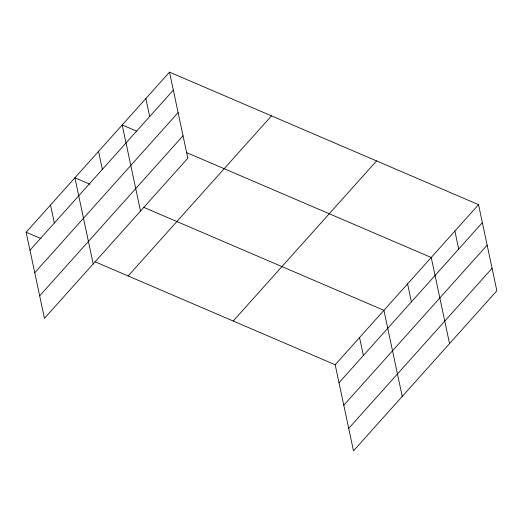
<?xml version="1.0" encoding="UTF-8"?>
<svg xmlns="http://www.w3.org/2000/svg" width="523" height="523" viewBox="0 0 523 523"><rect width="100%" height="100%" fill="white"/><g stroke="black" fill="none" stroke-linecap="round" stroke-linejoin="round"><path stroke-width="0.78" d="M169.511 72.135L187.816 158.24L44.455 318.344L26.15 232.238L169.511 72.135L478.545 204.656L496.85 290.762L353.489 450.865L335.184 364.76L478.545 204.656M29.974 250.223L173.335 90.119M34.753 272.705L178.114 112.602M39.676 295.868L183.037 135.758M128.135 275.967L271.496 115.864M233.206 321.03L376.567 160.921M339.009 382.744L482.369 222.641M343.788 405.227L487.148 245.124M348.71 428.389L492.071 268.279M136.451 131.077L122.199 124.971L140.504 211.076M186.691 152.624L431.24 257.486L449.538 343.598M89.891 184.233L74.894 177.8L93.199 263.912M143.877 207.389L383.928 310.322L402.233 396.434M26.15 232.238L41.147 238.671M95.14 261.82L335.184 364.76M454.892 231.074L458.717 249.059M407.58 283.904L411.405 301.895M359.556 337.544L363.38 355.529M145.858 98.553L149.683 116.537M98.546 151.382L102.371 169.374M50.522 205.023L54.346 223.007"/></g></svg>
